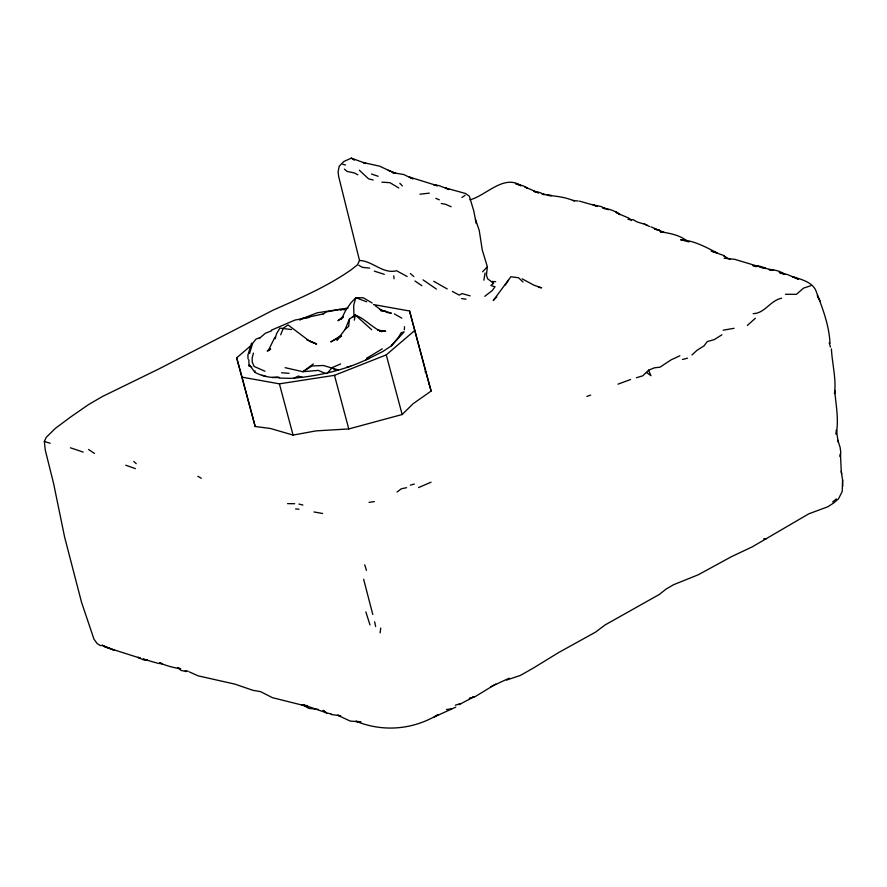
<?xml version="1.0" encoding="UTF-8"?>
<svg xmlns="http://www.w3.org/2000/svg" width="887" height="887" viewBox="0 0 887 887"><rect width="100%" height="100%" fill="white"/><g stroke="black" fill="none" stroke-linecap="round" stroke-linejoin="round"><path stroke-width="1.33" d="M840.277 454.765L840.277 456.86L840.732 451.926L840.089 447.225L837.794 440.163L838.171 441.992L836.397 430.007L836.164 434.253C839.091 419.484 835.842 405.004 834.734 390.446L834.512 393.64C836.408 378.705 832.194 363.925 831.407 348.901M506.544 680.085L520.425 675.406L533.076 668.221L558.522 652.621L595.665 632.054L605.034 624.969L659.518 594.345L665.882 589.212L673.532 584.733L698.357 574.732L731.642 556.581L752.176 546.902L808.778 513.828L827.848 506.765L833.78 502.918L838.503 498.838L842.218 491.465L842.606 480L841.242 471.33L840.466 453.845M475.476 219.3L479.246 230.454L482.273 250.001L487.351 266.743L486.464 275.192L487.639 278.773L493.527 283.297L490.866 285.492L495.035 286.778L492.207 290.592L484.768 296.325M379.536 330.951L381.776 331.649C372.052 327.636 365.189 318.821 355.354 315.073L349.478 318.987L348.68 326.372L345.098 329.443L336.927 340.187L340.996 335.608L330.784 341.916L338.036 338.036M404.472 326.671L404.372 329.798M248.803 359.789L249.103 365.976L251.775 366.874M380.113 632.886L380.723 628.085M279.483 377.374C271.001 378.161 262.341 376.288 254.857 372.329L255.046 370.877M483.858 280.159L485.078 272.93M354.29 320.163L355.354 315.073L371.686 329.731M272.22 377.496L277.443 377.042L279.416 378.073L290.348 378.339L294.096 378.128L298.287 376.088L302.245 377.285C324.575 374.458 346.54 369.136 366.908 359.423L367.24 357.927L382.297 348.824M391.422 345.797L404.162 331.882L401.157 332.758L398.795 336.86L391.422 345.797L382.729 351.585L366.908 359.423M249.103 365.976L249.413 364.834L254.857 372.329M253.471 353.093L252.174 357.86L252.218 362.084L254.192 366.475L264.991 371.254M275.136 338.812L276.556 333.667L279.904 328.123L291.601 329.565M249.546 353.425L252.662 343.347L256.055 339.089L260.057 337.625M280.68 334.809L283.275 328.245L288.02 324.919L308.754 340.586L316.57 344.001L309.674 341.307M349.478 318.987L345.098 329.443M102.959 645.381L100.264 645.581L97.149 643.518L94 639.25L81.56 602.351L64.629 537.145L53.575 483.393L45.27 450.097L44.35 441.482L46.224 437.369L55.393 428.332L70.949 416.779L88.6 404.561L102.349 396.544L158.562 369.103L273.085 310.162C299.972 298.22 326.959 286.745 351.274 269.692L357.494 264.836L359.501 260.456L338.634 176.38L338.091 171.878L339.222 166.202L343.912 161.456L351.307 158.13L366.12 163.541L363.193 162.543L379.569 166.157L393.329 172.566M251.575 343.081L247.905 355.033L248.05 358.936M274.881 337.271L268.196 350.775L269.958 349.201M341.207 319.353L345.742 310.284L350.653 303.177L355.842 297.688L363.326 297.799L372.185 303.021M366.187 359.922L367.24 357.927L368.948 358.791M505.324 285.015L508.606 280.037M487.351 266.743L482.595 271.799M636.411 377.729L642.742 375.833L648.563 370.201L654.495 367.795L659.983 367.196L671.171 359.812L679.863 355.776M327.292 373.25L332.17 367.573L340.63 363.947M496.82 296.779L493.25 300.538L510.857 276.744L518.529 277.731L523.008 281.988M747.375 325.429L755.347 318.256M691.982 354.966L696.971 350.332L704.023 345.863L707.327 341.539L714.168 339.666L721.963 334.765M250.999 345.564L236.663 357.849L255.19 426.503L270.413 428.476L293.065 435.085L316.038 430.882L348.779 428.942L402.155 414.517L413.12 403.718L431.126 391.045L409.561 311.004L373.538 304.563M259.192 338.546L265.346 333.279L271.655 330.784M236.663 357.849L242.029 377.163L279.394 383.838L334.488 375.334L386.255 354.889L414.928 330.319M832.594 501.975L836.397 498.915M343.236 316.559L337.969 320.717L343.236 317.191M270.446 348.502L267.231 350.997L270.668 349.278M397.066 492.041L401.29 488.792L406.59 487.684M313.322 363.914L302.922 371.731L285.126 367.673M352.006 317.546L355.354 315.073M300.205 319.863L302.179 318.455L322.89 314.009M461.927 197.502L465.054 195.328M322.868 314.22L326.627 311.836L339.943 309.496L345.73 309.685M495.744 684.11L475.41 696.461L469.29 698.501L474.223 696.683L459.011 704.699M509.216 678.2L490.943 686.616M392.364 344.799L391.5 345.464M431.06 482.184L418.531 487.573M469.955 199.819C485.655 195.905 503.838 173.896 520.957 185.671M339.244 337.393L341.539 336.251M781.669 298.209C770.348 300.305 764.805 313.488 753.141 313.643M271.333 330.197L294.994 320.052L308.92 317.513M617.984 384.16L630.568 379.525M339.732 715.609L337.537 715.21L350.254 721.064L360.987 721.985L355.798 721.198C383.018 732.252 412.71 729.846 438.056 714.645L434.386 716.896L455.774 707.139M299.44 319.808L317.114 312.834L348.014 308.055M586.85 396.467L590.664 395.081M810.718 285.758L803.5 288.142L796.404 294.351L785.438 294.273M455.33 705.198L460.608 703.491M723.171 330.197L734.059 328.301M410.371 485.134L414.34 484.069M682.458 359.479L687.458 358.204M346.651 367.196L350.687 366.231M294.096 378.128L302.245 377.285M419.928 194.198L429.319 193.133M369.036 502.386L374.336 501.587M446.46 709.556L451.782 708.78M763.707 538.83L766.49 538.653M755.025 266.51L758.452 266.444L734.613 259.292L724.202 258.272M294.695 503.705L287.565 503.628M380.656 310.738L384.991 310.827M359.501 260.456C372.64 260.944 383.04 274.327 396.578 270.746L407.166 276.533M381.909 182.168L389.958 182.678L398.795 187.977M551.492 195.595L547.844 195.362C556.792 196.171 566.216 197.324 574.41 201.083M281.556 372.795L289.095 373.294M295.604 508.961L298.997 509.193M495.678 281.678L492.241 281.423L493.527 283.297M313.976 511.954L322.602 513.495M162.166 663.764L158.23 663.376L143.04 659.041L147.719 660.327L142.918 659.706L138.039 657.3L140.29 658.176L104.267 646.734M369.679 268.107L362.339 267.342L358.847 265.291M547.224 195.062L551.337 195.517M379.126 330.518L385.701 331.239L377.529 330.086M331.062 714.467L340.697 715.809M572.581 200.384L578.18 201.039M318.333 709.456L308.754 708.347L302.389 704.766L307.013 706.196L301.78 704.766L307.589 705.719M758.452 266.444L752.919 265.645L760.148 266.3L765.603 268.151L759.826 267.131L773.298 270.091L769.195 269.77C774.684 269.515 780.227 271.156 784.762 274.238M461.628 298.564L466.019 299.207M538.365 287.299L541.658 287.809L534.052 285.237L522.155 278.84M185.228 670.76L188.166 671.215M629.548 219.566L627.996 219.333L633.229 219.699L636.999 221.894L643.408 223.901M331.173 713.824L326.449 713.026L323.09 710.332L326.704 712.915L309.918 707.039L272.387 697.659L260.59 691.638L252.961 690.33L235 684.154L198.067 675.827L189.297 671.88M386.011 312.268L391.344 313.222L379.725 309.463M70.428 447.802L83.178 452.071M441.282 203.467L445.851 204.376L451.139 206.749M186.647 671.57L181.17 670.45L177.666 667.689L180.715 668.765C173.475 667.756 166.257 665.649 159.527 662.888L162.166 663.554M424.917 371.742L425.804 371.93L426.913 375.9M579.51 201.138L597.162 206.139M338.435 369.968L323.4 365.488L311.936 365.987L302.922 371.731L318.278 370.378L325.817 373.638M298.963 504.071L302.91 505.047M342.825 164.317L345.509 164.982M470.11 295.859L462.072 293.586L459.189 295.105L452.392 291.424M373.15 180.039L368.526 178.819L359.302 170.182M125.754 465.22L135.367 468.613M605.045 208.822L602.827 208.19C609.036 208.678 615.134 210.951 620.146 214.632L615.445 211.561M261.987 375.201L266 376.41M44.35 441.482L50.182 443.256M384.304 274.338L374.292 271.134M437.236 185.804L433.665 184.662L439.132 185.649L449.21 189.53M596.552 206.072L593.192 204.997L600.721 206.427L608.371 209.764M371.52 174.04L378.161 176.28M689.121 241.918L680.551 239.712C694.255 240.51 705.93 247.229 717.749 253.205L711.152 251.054L723.759 255.489L726.298 257.873M616.676 212.913L628.628 218.014L631.533 220.619M366.675 301.802L355.842 297.688L353.669 305.328L354.024 316.792M388.24 170.315L395.912 173.331L392.697 172.643L403.851 174.573L413.032 178.997M520.846 185.749L515.746 183.698L523.585 186.004L527.621 188.244M435.794 198.366L439.331 199.797M784.175 274.471L779.274 272.464L787.589 274.604L798.422 279.194M437.18 185.671L409.107 176.912L411.069 177.954M798.422 279.205L792.302 276.6C801.238 279.372 813.8 282.243 816.594 292.621C822.925 309.064 829.157 325.684 830.021 343.435M449.044 189.508L445.241 187.889L465.442 193.477L469.323 196.182L473.802 211.017L476.197 223.535M306.647 339.677L316.57 344.001M644.683 224.3L649.683 226.551M354.312 160.192L351.307 158.13M723.792 256.033L730.156 259.459M544.086 194.652L541.602 193.499L548.377 195.384M643.785 223.646L647.388 225.353M447.214 288.951L433.754 281.312M527.421 188.21L525.004 187.013L538.664 192.889L533.719 191.337L539.972 192.568L544.252 194.696M651.025 226.884L664.141 232.461L660.283 231.795C669.563 233.214 679.808 234.966 687.203 241.186M357.849 174.794L354.323 172.954L347.083 171.413L344.411 169.162M401.8 318.156L394.349 313.898M197.834 476.308L201.305 478.248M436.349 289.051L423.044 279.871M414.95 280.979L421.824 285.692M339.943 309.496L340.907 310.14M88.556 449.509L94.488 453.434M646.712 372.584L650.969 375.711L648.563 370.201M375.201 305.616L383.084 311.503M332.17 367.573L335.508 370.267M410.348 273.54L413.863 276.578M133.771 461.462L136.243 463.679M399.837 183.276L402.376 185.926M820.065 300.848L817.326 295.548L818.623 298.664M370.001 624.925L365.843 611.886M364.712 564.808L366.453 570.385M829.223 342.803L830.476 347.072M429.253 384.337L431.126 391.045M426.98 376.143L429.219 384.215M363.637 579.289L372.795 614.514M409.561 311.004L412.71 322.813M413.065 324.132L425.804 371.93M386.255 354.889L402.155 414.517M334.488 375.334L348.779 428.942M279.394 383.838L293.065 435.085M242.029 377.163L255.19 426.503M374.636 621.765L375.656 626.544M841.242 471.33L841.663 474.057M393.739 275.824L394.05 278.773M842.606 480L842.65 486.63M659.141 230.332L654.384 228.935L660.017 230.687L659.141 230.332M114.678 650.448L102.371 645.392L114.678 650.448"/></g></svg>
